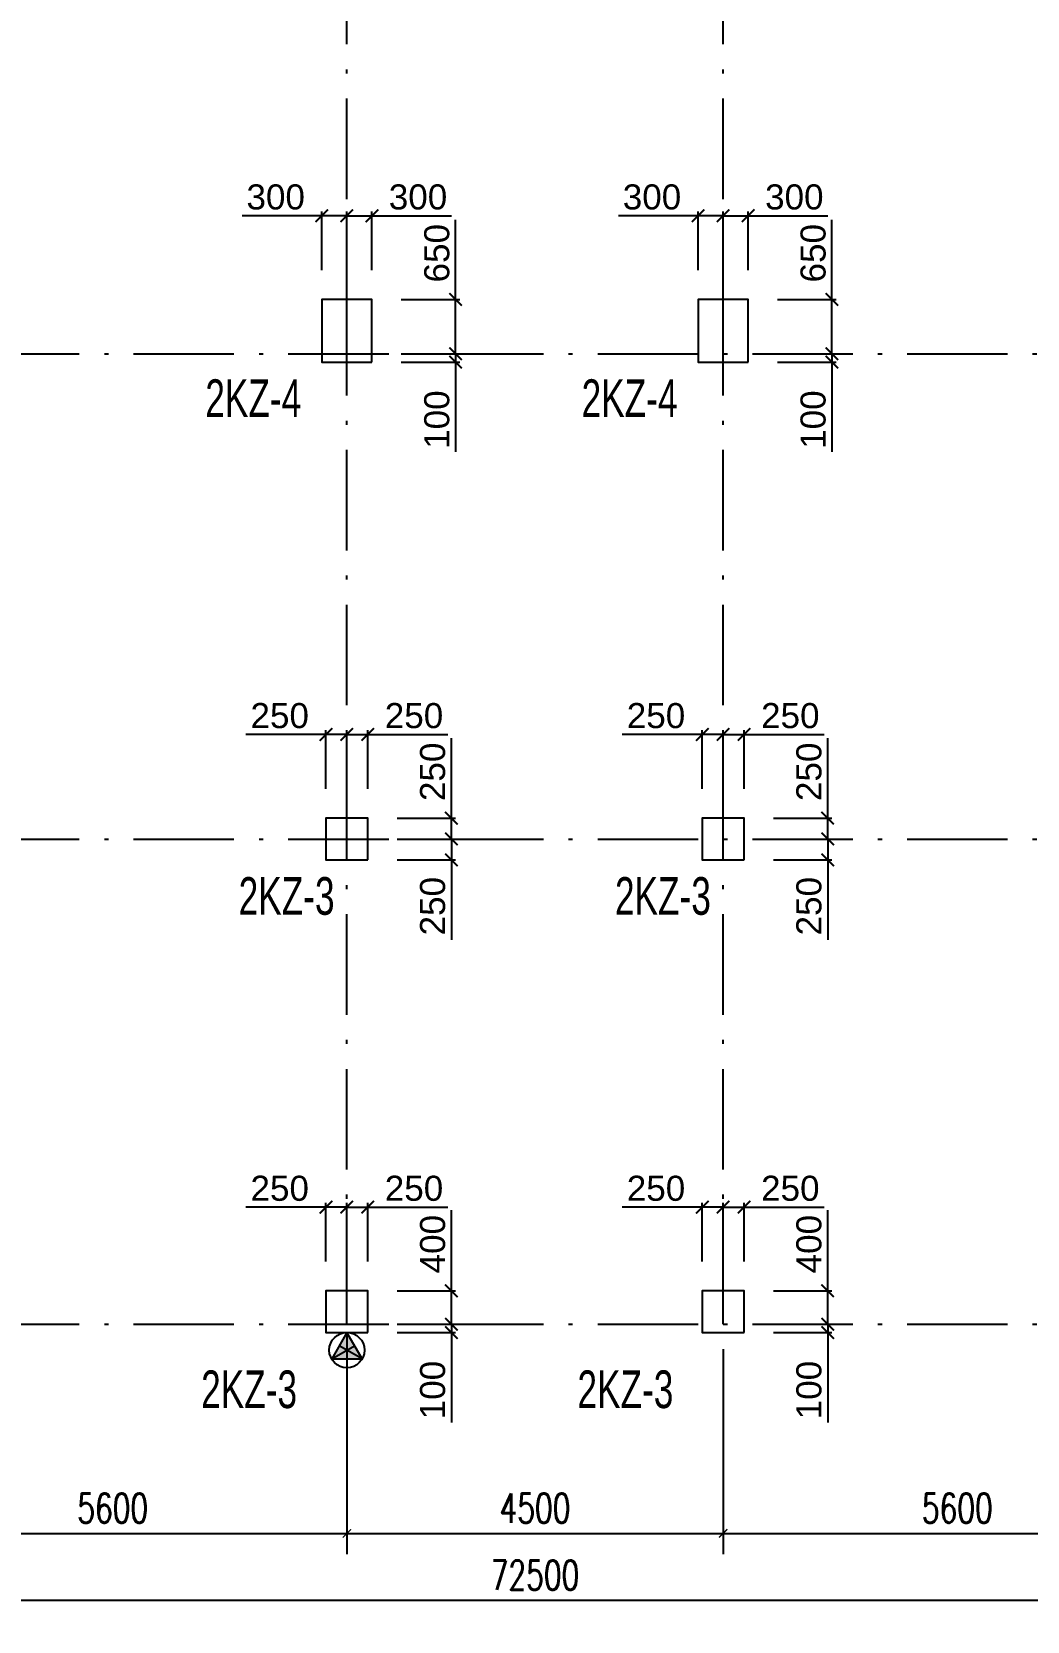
# Model space of a CAD drawing. Header units: millimetres. Extents: x -3831 to 465700, y 39900 to 106100.
# Drawn here: x 30232 to 42136, y 56450 to 75449 of the extents above; entities that cross this region are included whole.
import ezdxf

# ---------------------------------------------------------------- set-up
doc = ezdxf.new("R2010")
doc.units = ezdxf.units.MM
doc.linetypes.add('线型2', pattern=[1850, 1200, -300, 50, -300])
for name, color, linetype in [('AXIS', 3, 'Continuous'), ('column_dim', 90, 'Continuous'), ('DOTE', 10, '线型2'), ('沉降观测点', 1, 'Continuous')]:
    doc.layers.add(name, color=color, linetype=linetype)
doc.layers.add('S_Cl', color=2, linetype='Continuous', lineweight=25)
doc.layers.add('S_ColumFocus', color=2, linetype='Continuous', lineweight=9)
doc.styles.add('_TCH_DIM_T3', font='SIMPLEX', dxfattribs={"width": 0.705882, "bigfont": 'GBCBIG'})
doc.styles.get("Standard").update_dxf_attribs({"font": 'arial.ttf'})
doc.styles.add('xxxx', font='RIF.ttf')
doc.dimstyles.new('_TCH_ARCH&&100', dxfattribs={"dimtxt": 297.5, "dimasz": 100, "dimexe": 250, "dimexo": 300, "dimgap": 126.25, "dimtad": 1, "dimdec": 0, "dimzin": 0, "dimdsep": 46, "dimtxsty": '_TCH_DIM_T3', "dimblk": 'ARCHTICK', "dimcen": 0.09, "dimclrt": 7, "dimazin": 2, "dimtfac": 1, "dimtdec": 0, "dimtix": 1, "dimtmove": 2, "dimatfit": 3, "dimfxl": 100, "dimtolj": 1, "dimtzin": 0, "dimarcsym": 0})
doc.dimstyles.new('ISO-25', dxfattribs={"dimtxt": 2.5, "dimasz": 2.5, "dimexe": 1.25, "dimexo": 0.625, "dimtad": 1, "dimtxsty": 'Standard', "dimcen": 2.5, "dimadec": 0, "dimazin": 0, "dimtfac": 1, "dimtmove": 0, "dimatfit": 3, "dimfxl": 1, "dimarcsym": 0})

# ---------------------------------------------------------------- blocks, each defined once
blk = doc.blocks.new('_ArchTick')
at = {"color": 0, "linetype": 'ByBlock', "const_width": 0.15}
blk.add_lwpolyline([(-0.5, -0.5), (0.5, 0.5)], dxfattribs=at)
blk = doc.blocks.new('*D1478')
at = {"layer": 'column_dim', "color": 0, "lineweight": -2, "transparency": 16777216}
for p, q in [((38500, 72600), (38500, 73300)), ((38500, 73250), (38800, 73250)), ((38800, 72600), (38800, 73300)), ((38800, 73250), (39752, 73250))]:
    blk.add_line(p, q, dxfattribs=at)
at = {"layer": 'Defpoints', "color": 0, "transparency": 16777216}
for p in [(38500, 73250), (38500, 72250), (38800, 72250)]:
    blk.add_point(p, dxfattribs=at)
at = {"layer": 'column_dim', "color": 0, "lineweight": -2, "transparency": 16777216, "xscale": 150, "yscale": 150, "zscale": 150, "rotation": 180}
blk.add_blockref('_ArchTick', (38500, 73250), dxfattribs=at)
at = {"layer": 'column_dim', "color": 0, "lineweight": -2, "transparency": 16777216, "xscale": 150, "yscale": 150, "zscale": 150}
blk.add_blockref('_ArchTick', (38800, 73250), dxfattribs=at)
at = {"layer": 'column_dim', "color": 7, "transparency": 16777216, "insert": (39351, 73473), "char_height": 300, "attachment_point": 5}
blk.add_mtext('300', dxfattribs=at)
blk = doc.blocks.new('*D1479')
at = {"layer": 'column_dim', "color": 0, "lineweight": -2, "transparency": 16777216}
for p, q in [((38200, 73250), (37248, 73250)), ((38200, 72600), (38200, 73300)), ((38500, 73250), (38200, 73250)), ((38500, 72600), (38500, 73300))]:
    blk.add_line(p, q, dxfattribs=at)
at = {"layer": 'Defpoints', "color": 0, "transparency": 16777216}
for p in [(38500, 73250), (38200, 72250), (38500, 72250)]:
    blk.add_point(p, dxfattribs=at)
at = {"layer": 'column_dim', "color": 0, "lineweight": -2, "transparency": 16777216, "xscale": 150, "yscale": 150, "zscale": 150, "rotation": 180}
blk.add_blockref('_ArchTick', (38200, 73250), dxfattribs=at)
at = {"layer": 'column_dim', "color": 0, "lineweight": -2, "transparency": 16777216, "xscale": 150, "yscale": 150, "zscale": 150}
blk.add_blockref('_ArchTick', (38500, 73250), dxfattribs=at)
at = {"layer": 'column_dim', "color": 7, "transparency": 16777216, "insert": (37649, 73473), "char_height": 300, "attachment_point": 5}
blk.add_mtext('300', dxfattribs=at)
blk = doc.blocks.new('*D1480')
at = {"layer": 'column_dim', "color": 0, "lineweight": -2, "transparency": 16777216}
for p, q in [((39800, 71600), (39800, 71750)), ((39150, 71600), (39850, 71600)), ((39150, 71500), (39850, 71500)), ((39800, 71600), (39800, 71500)), ((39800, 71500), (39800, 70426))]:
    blk.add_line(p, q, dxfattribs=at)
at = {"layer": 'Defpoints', "color": 0, "transparency": 16777216}
for p in [(38800, 71600), (38800, 71500), (39800, 71600)]:
    blk.add_point(p, dxfattribs=at)
at = {"layer": 'column_dim', "color": 0, "lineweight": -2, "transparency": 16777216, "xscale": 150, "yscale": 150, "zscale": 150}
for p, rotation in [((39800, 71600), 270), ((39800, 71500), 90)]:
    blk.add_blockref('_ArchTick', p, dxfattribs=dict(at, rotation=rotation))
at = {"layer": 'column_dim', "color": 7, "transparency": 16777216, "insert": (39577, 70813), "char_height": 300, "attachment_point": 5, "rotation": 90}
blk.add_mtext('100', dxfattribs=at)
blk = doc.blocks.new('*D1481')
at = {"layer": 'column_dim', "color": 0, "lineweight": -2, "transparency": 16777216}
for p, q in [((39800, 72250), (39800, 73203)), ((39150, 72250), (39850, 72250)), ((39800, 71600), (39800, 72250)), ((39150, 71600), (39850, 71600))]:
    blk.add_line(p, q, dxfattribs=at)
at = {"layer": 'Defpoints', "color": 0, "transparency": 16777216}
for p in [(38800, 72250), (38800, 71600), (39800, 71600)]:
    blk.add_point(p, dxfattribs=at)
at = {"layer": 'column_dim', "color": 0, "lineweight": -2, "transparency": 16777216, "xscale": 150, "yscale": 150, "zscale": 150}
for p, rotation in [((39800, 72250), 90), ((39800, 71600), 270)]:
    blk.add_blockref('_ArchTick', p, dxfattribs=dict(at, rotation=rotation))
at = {"layer": 'column_dim', "color": 7, "transparency": 16777216, "insert": (39577, 72802), "char_height": 300, "attachment_point": 5, "rotation": 90}
blk.add_mtext('650', dxfattribs=at)
blk = doc.blocks.new('*D1484')
at = {"layer": 'column_dim', "color": 0, "lineweight": -2, "transparency": 16777216}
for p, q in [((39100, 65800), (39800, 65800)), ((39750, 65800), (39750, 65550)), ((39100, 65550), (39800, 65550)), ((39750, 65550), (39750, 64593))]:
    blk.add_line(p, q, dxfattribs=at)
at = {"layer": 'Defpoints', "color": 0, "transparency": 16777216}
for p in [(38750, 65800), (39750, 65800), (38750, 65550)]:
    blk.add_point(p, dxfattribs=at)
at = {"layer": 'column_dim', "color": 0, "lineweight": -2, "transparency": 16777216, "xscale": 150, "yscale": 150, "zscale": 150}
for p, rotation in [((39750, 65800), 90), ((39750, 65550), 270)]:
    blk.add_blockref('_ArchTick', p, dxfattribs=dict(at, rotation=rotation))
at = {"layer": 'column_dim', "color": 7, "transparency": 16777216, "insert": (39527, 64997), "char_height": 300, "attachment_point": 5, "rotation": 90}
blk.add_mtext('250', dxfattribs=at)
blk = doc.blocks.new('*D1485')
at = {"layer": 'column_dim', "color": 0, "lineweight": -2, "transparency": 16777216}
for p, q in [((39750, 66050), (39750, 67007)), ((39100, 66050), (39800, 66050)), ((39750, 65800), (39750, 66050)), ((39100, 65800), (39800, 65800))]:
    blk.add_line(p, q, dxfattribs=at)
at = {"layer": 'Defpoints', "color": 0, "transparency": 16777216}
for p in [(38750, 66050), (38750, 65800), (39750, 65800)]:
    blk.add_point(p, dxfattribs=at)
at = {"layer": 'column_dim', "color": 0, "lineweight": -2, "transparency": 16777216, "xscale": 150, "yscale": 150, "zscale": 150}
for p, rotation in [((39750, 66050), 90), ((39750, 65800), 270)]:
    blk.add_blockref('_ArchTick', p, dxfattribs=dict(at, rotation=rotation))
at = {"layer": 'column_dim', "color": 7, "transparency": 16777216, "insert": (39527, 66603), "char_height": 300, "attachment_point": 5, "rotation": 90}
blk.add_mtext('250', dxfattribs=at)
blk = doc.blocks.new('*D1486')
at = {"layer": 'column_dim', "color": 0, "lineweight": -2, "transparency": 16777216}
for p, q in [((38500, 66400), (38500, 67100)), ((38750, 66400), (38750, 67100)), ((38500, 67050), (38750, 67050)), ((38750, 67050), (39707, 67050))]:
    blk.add_line(p, q, dxfattribs=at)
at = {"layer": 'Defpoints', "color": 0, "transparency": 16777216}
for p in [(38500, 67050), (38500, 66050), (38750, 66050)]:
    blk.add_point(p, dxfattribs=at)
at = {"layer": 'column_dim', "color": 0, "lineweight": -2, "transparency": 16777216, "xscale": 150, "yscale": 150, "zscale": 150, "rotation": 180}
blk.add_blockref('_ArchTick', (38500, 67050), dxfattribs=at)
at = {"layer": 'column_dim', "color": 0, "lineweight": -2, "transparency": 16777216, "xscale": 150, "yscale": 150, "zscale": 150}
blk.add_blockref('_ArchTick', (38750, 67050), dxfattribs=at)
at = {"layer": 'column_dim', "color": 7, "transparency": 16777216, "insert": (39303, 67273), "char_height": 300, "attachment_point": 5}
blk.add_mtext('250', dxfattribs=at)
blk = doc.blocks.new('*D1487')
at = {"layer": 'column_dim', "color": 0, "lineweight": -2, "transparency": 16777216}
for p, q in [((38250, 66400), (38250, 67100)), ((38500, 66400), (38500, 67100)), ((38250, 67050), (37293, 67050)), ((38500, 67050), (38250, 67050))]:
    blk.add_line(p, q, dxfattribs=at)
at = {"layer": 'Defpoints', "color": 0, "transparency": 16777216}
for p in [(38500, 67050), (38250, 66050), (38500, 66050)]:
    blk.add_point(p, dxfattribs=at)
at = {"layer": 'column_dim', "color": 0, "lineweight": -2, "transparency": 16777216, "xscale": 150, "yscale": 150, "zscale": 150, "rotation": 180}
blk.add_blockref('_ArchTick', (38250, 67050), dxfattribs=at)
at = {"layer": 'column_dim', "color": 0, "lineweight": -2, "transparency": 16777216, "xscale": 150, "yscale": 150, "zscale": 150}
blk.add_blockref('_ArchTick', (38500, 67050), dxfattribs=at)
at = {"layer": 'column_dim', "color": 7, "transparency": 16777216, "insert": (37697, 67273), "char_height": 300, "attachment_point": 5}
blk.add_mtext('250', dxfattribs=at)
blk = doc.blocks.new('*D1488')
at = {"layer": 'column_dim', "color": 0, "lineweight": -2, "transparency": 16777216}
for p, q in [((39750, 60000), (39750, 60150)), ((39100, 60000), (39800, 60000)), ((39100, 59900), (39800, 59900)), ((39750, 60000), (39750, 59900)), ((39750, 59900), (39750, 58826))]:
    blk.add_line(p, q, dxfattribs=at)
at = {"layer": 'Defpoints', "color": 0, "transparency": 16777216}
for p in [(38750, 60000), (38750, 59900), (39750, 60000)]:
    blk.add_point(p, dxfattribs=at)
at = {"layer": 'column_dim', "color": 0, "lineweight": -2, "transparency": 16777216, "xscale": 150, "yscale": 150, "zscale": 150}
for p, rotation in [((39750, 60000), 270), ((39750, 59900), 90)]:
    blk.add_blockref('_ArchTick', p, dxfattribs=dict(at, rotation=rotation))
at = {"layer": 'column_dim', "color": 7, "transparency": 16777216, "insert": (39527, 59213), "char_height": 300, "attachment_point": 5, "rotation": 90}
blk.add_mtext('100', dxfattribs=at)
blk = doc.blocks.new('*D1489')
at = {"layer": 'column_dim', "color": 0, "lineweight": -2, "transparency": 16777216}
for p, q in [((39750, 60400), (39750, 61364)), ((39100, 60400), (39800, 60400)), ((39750, 60000), (39750, 60400)), ((39100, 60000), (39800, 60000))]:
    blk.add_line(p, q, dxfattribs=at)
at = {"layer": 'Defpoints', "color": 0, "transparency": 16777216}
for p in [(38750, 60400), (38750, 60000), (39750, 60000)]:
    blk.add_point(p, dxfattribs=at)
at = {"layer": 'column_dim', "color": 0, "lineweight": -2, "transparency": 16777216, "xscale": 150, "yscale": 150, "zscale": 150}
for p, rotation in [((39750, 60400), 90), ((39750, 60000), 270)]:
    blk.add_blockref('_ArchTick', p, dxfattribs=dict(at, rotation=rotation))
at = {"layer": 'column_dim', "color": 7, "transparency": 16777216, "insert": (39527, 60957), "char_height": 300, "attachment_point": 5, "rotation": 90}
blk.add_mtext('400', dxfattribs=at)
blk = doc.blocks.new('*D1490')
at = {"layer": 'column_dim', "color": 0, "lineweight": -2, "transparency": 16777216}
for p, q in [((38500, 60750), (38500, 61450)), ((38500, 61400), (38750, 61400)), ((38750, 60750), (38750, 61450)), ((38750, 61400), (39707, 61400))]:
    blk.add_line(p, q, dxfattribs=at)
at = {"layer": 'Defpoints', "color": 0, "transparency": 16777216}
for p in [(38500, 61400), (38500, 60400), (38750, 60400)]:
    blk.add_point(p, dxfattribs=at)
at = {"layer": 'column_dim', "color": 0, "lineweight": -2, "transparency": 16777216, "xscale": 150, "yscale": 150, "zscale": 150, "rotation": 180}
blk.add_blockref('_ArchTick', (38500, 61400), dxfattribs=at)
at = {"layer": 'column_dim', "color": 0, "lineweight": -2, "transparency": 16777216, "xscale": 150, "yscale": 150, "zscale": 150}
blk.add_blockref('_ArchTick', (38750, 61400), dxfattribs=at)
at = {"layer": 'column_dim', "color": 7, "transparency": 16777216, "insert": (39303, 61623), "char_height": 300, "attachment_point": 5}
blk.add_mtext('250', dxfattribs=at)
blk = doc.blocks.new('*D1491')
at = {"layer": 'column_dim', "color": 0, "lineweight": -2, "transparency": 16777216}
for p, q in [((38250, 61400), (37293, 61400)), ((38250, 60750), (38250, 61450)), ((38500, 61400), (38250, 61400)), ((38500, 60750), (38500, 61450))]:
    blk.add_line(p, q, dxfattribs=at)
at = {"layer": 'Defpoints', "color": 0, "transparency": 16777216}
for p in [(38500, 61400), (38250, 60400), (38500, 60400)]:
    blk.add_point(p, dxfattribs=at)
at = {"layer": 'column_dim', "color": 0, "lineweight": -2, "transparency": 16777216, "xscale": 150, "yscale": 150, "zscale": 150, "rotation": 180}
blk.add_blockref('_ArchTick', (38250, 61400), dxfattribs=at)
at = {"layer": 'column_dim', "color": 0, "lineweight": -2, "transparency": 16777216, "xscale": 150, "yscale": 150, "zscale": 150}
blk.add_blockref('_ArchTick', (38500, 61400), dxfattribs=at)
at = {"layer": 'column_dim', "color": 7, "transparency": 16777216, "insert": (37697, 61623), "char_height": 300, "attachment_point": 5}
blk.add_mtext('250', dxfattribs=at)
blk = doc.blocks.new('*D1504')
at = {"layer": 'column_dim', "color": 0, "lineweight": -2, "transparency": 16777216}
for p, q in [((34000, 72600), (34000, 73300)), ((34000, 73250), (34300, 73250)), ((34300, 72600), (34300, 73300)), ((34300, 73250), (35252, 73250))]:
    blk.add_line(p, q, dxfattribs=at)
at = {"layer": 'Defpoints', "color": 0, "transparency": 16777216}
for p in [(34000, 73250), (34000, 72250), (34300, 72250)]:
    blk.add_point(p, dxfattribs=at)
at = {"layer": 'column_dim', "color": 0, "lineweight": -2, "transparency": 16777216, "xscale": 150, "yscale": 150, "zscale": 150, "rotation": 180}
blk.add_blockref('_ArchTick', (34000, 73250), dxfattribs=at)
at = {"layer": 'column_dim', "color": 0, "lineweight": -2, "transparency": 16777216, "xscale": 150, "yscale": 150, "zscale": 150}
blk.add_blockref('_ArchTick', (34300, 73250), dxfattribs=at)
at = {"layer": 'column_dim', "color": 7, "transparency": 16777216, "insert": (34851, 73473), "char_height": 300, "attachment_point": 5}
blk.add_mtext('300', dxfattribs=at)
blk = doc.blocks.new('*D1505')
at = {"layer": 'column_dim', "color": 0, "lineweight": -2, "transparency": 16777216}
for p, q in [((33700, 73250), (32748, 73250)), ((33700, 72600), (33700, 73300)), ((34000, 73250), (33700, 73250)), ((34000, 72600), (34000, 73300))]:
    blk.add_line(p, q, dxfattribs=at)
at = {"layer": 'Defpoints', "color": 0, "transparency": 16777216}
for p in [(34000, 73250), (33700, 72250), (34000, 72250)]:
    blk.add_point(p, dxfattribs=at)
at = {"layer": 'column_dim', "color": 0, "lineweight": -2, "transparency": 16777216, "xscale": 150, "yscale": 150, "zscale": 150, "rotation": 180}
blk.add_blockref('_ArchTick', (33700, 73250), dxfattribs=at)
at = {"layer": 'column_dim', "color": 0, "lineweight": -2, "transparency": 16777216, "xscale": 150, "yscale": 150, "zscale": 150}
blk.add_blockref('_ArchTick', (34000, 73250), dxfattribs=at)
at = {"layer": 'column_dim', "color": 7, "transparency": 16777216, "insert": (33149, 73473), "char_height": 300, "attachment_point": 5}
blk.add_mtext('300', dxfattribs=at)
blk = doc.blocks.new('*D1506')
at = {"layer": 'column_dim', "color": 0, "lineweight": -2, "transparency": 16777216}
for p, q in [((35300, 71600), (35300, 71750)), ((34650, 71600), (35350, 71600)), ((34650, 71500), (35350, 71500)), ((35300, 71600), (35300, 71500)), ((35300, 71500), (35300, 70426))]:
    blk.add_line(p, q, dxfattribs=at)
at = {"layer": 'Defpoints', "color": 0, "transparency": 16777216}
for p in [(34300, 71600), (34300, 71500), (35300, 71600)]:
    blk.add_point(p, dxfattribs=at)
at = {"layer": 'column_dim', "color": 0, "lineweight": -2, "transparency": 16777216, "xscale": 150, "yscale": 150, "zscale": 150}
for p, rotation in [((35300, 71600), 270), ((35300, 71500), 90)]:
    blk.add_blockref('_ArchTick', p, dxfattribs=dict(at, rotation=rotation))
at = {"layer": 'column_dim', "color": 7, "transparency": 16777216, "insert": (35077, 70813), "char_height": 300, "attachment_point": 5, "rotation": 90}
blk.add_mtext('100', dxfattribs=at)
blk = doc.blocks.new('*D1507')
at = {"layer": 'column_dim', "color": 0, "lineweight": -2, "transparency": 16777216}
for p, q in [((35300, 72250), (35300, 73203)), ((34650, 72250), (35350, 72250)), ((35300, 71600), (35300, 72250)), ((34650, 71600), (35350, 71600))]:
    blk.add_line(p, q, dxfattribs=at)
at = {"layer": 'Defpoints', "color": 0, "transparency": 16777216}
for p in [(34300, 72250), (34300, 71600), (35300, 71600)]:
    blk.add_point(p, dxfattribs=at)
at = {"layer": 'column_dim', "color": 0, "lineweight": -2, "transparency": 16777216, "xscale": 150, "yscale": 150, "zscale": 150}
for p, rotation in [((35300, 72250), 90), ((35300, 71600), 270)]:
    blk.add_blockref('_ArchTick', p, dxfattribs=dict(at, rotation=rotation))
at = {"layer": 'column_dim', "color": 7, "transparency": 16777216, "insert": (35077, 72802), "char_height": 300, "attachment_point": 5, "rotation": 90}
blk.add_mtext('650', dxfattribs=at)
blk = doc.blocks.new('*D1510')
at = {"layer": 'column_dim', "color": 0, "lineweight": -2, "transparency": 16777216}
for p, q in [((34600, 65800), (35300, 65800)), ((35250, 65800), (35250, 65550)), ((34600, 65550), (35300, 65550)), ((35250, 65550), (35250, 64593))]:
    blk.add_line(p, q, dxfattribs=at)
at = {"layer": 'Defpoints', "color": 0, "transparency": 16777216}
for p in [(34250, 65800), (35250, 65800), (34250, 65550)]:
    blk.add_point(p, dxfattribs=at)
at = {"layer": 'column_dim', "color": 0, "lineweight": -2, "transparency": 16777216, "xscale": 150, "yscale": 150, "zscale": 150}
for p, rotation in [((35250, 65800), 90), ((35250, 65550), 270)]:
    blk.add_blockref('_ArchTick', p, dxfattribs=dict(at, rotation=rotation))
at = {"layer": 'column_dim', "color": 7, "transparency": 16777216, "insert": (35027, 64997), "char_height": 300, "attachment_point": 5, "rotation": 90}
blk.add_mtext('250', dxfattribs=at)
blk = doc.blocks.new('*D1511')
at = {"layer": 'column_dim', "color": 0, "lineweight": -2, "transparency": 16777216}
for p, q in [((35250, 66050), (35250, 67007)), ((34600, 66050), (35300, 66050)), ((35250, 65800), (35250, 66050)), ((34600, 65800), (35300, 65800))]:
    blk.add_line(p, q, dxfattribs=at)
at = {"layer": 'Defpoints', "color": 0, "transparency": 16777216}
for p in [(34250, 66050), (34250, 65800), (35250, 65800)]:
    blk.add_point(p, dxfattribs=at)
at = {"layer": 'column_dim', "color": 0, "lineweight": -2, "transparency": 16777216, "xscale": 150, "yscale": 150, "zscale": 150}
for p, rotation in [((35250, 66050), 90), ((35250, 65800), 270)]:
    blk.add_blockref('_ArchTick', p, dxfattribs=dict(at, rotation=rotation))
at = {"layer": 'column_dim', "color": 7, "transparency": 16777216, "insert": (35027, 66603), "char_height": 300, "attachment_point": 5, "rotation": 90}
blk.add_mtext('250', dxfattribs=at)
blk = doc.blocks.new('*D1512')
at = {"layer": 'column_dim', "color": 0, "lineweight": -2, "transparency": 16777216}
for p, q in [((34000, 66400), (34000, 67100)), ((34250, 66400), (34250, 67100)), ((34000, 67050), (34250, 67050)), ((34250, 67050), (35207, 67050))]:
    blk.add_line(p, q, dxfattribs=at)
at = {"layer": 'Defpoints', "color": 0, "transparency": 16777216}
for p in [(34000, 67050), (34000, 66050), (34250, 66050)]:
    blk.add_point(p, dxfattribs=at)
at = {"layer": 'column_dim', "color": 0, "lineweight": -2, "transparency": 16777216, "xscale": 150, "yscale": 150, "zscale": 150, "rotation": 180}
blk.add_blockref('_ArchTick', (34000, 67050), dxfattribs=at)
at = {"layer": 'column_dim', "color": 0, "lineweight": -2, "transparency": 16777216, "xscale": 150, "yscale": 150, "zscale": 150}
blk.add_blockref('_ArchTick', (34250, 67050), dxfattribs=at)
at = {"layer": 'column_dim', "color": 7, "transparency": 16777216, "insert": (34803, 67273), "char_height": 300, "attachment_point": 5}
blk.add_mtext('250', dxfattribs=at)
blk = doc.blocks.new('*D1513')
at = {"layer": 'column_dim', "color": 0, "lineweight": -2, "transparency": 16777216}
for p, q in [((33750, 66400), (33750, 67100)), ((34000, 66400), (34000, 67100)), ((33750, 67050), (32793, 67050)), ((34000, 67050), (33750, 67050))]:
    blk.add_line(p, q, dxfattribs=at)
at = {"layer": 'Defpoints', "color": 0, "transparency": 16777216}
for p in [(34000, 67050), (33750, 66050), (34000, 66050)]:
    blk.add_point(p, dxfattribs=at)
at = {"layer": 'column_dim', "color": 0, "lineweight": -2, "transparency": 16777216, "xscale": 150, "yscale": 150, "zscale": 150, "rotation": 180}
blk.add_blockref('_ArchTick', (33750, 67050), dxfattribs=at)
at = {"layer": 'column_dim', "color": 0, "lineweight": -2, "transparency": 16777216, "xscale": 150, "yscale": 150, "zscale": 150}
blk.add_blockref('_ArchTick', (34000, 67050), dxfattribs=at)
at = {"layer": 'column_dim', "color": 7, "transparency": 16777216, "insert": (33197, 67273), "char_height": 300, "attachment_point": 5}
blk.add_mtext('250', dxfattribs=at)
blk = doc.blocks.new('*D1514')
at = {"layer": 'column_dim', "color": 0, "lineweight": -2, "transparency": 16777216}
for p, q in [((35250, 60000), (35250, 60150)), ((34600, 60000), (35300, 60000)), ((34600, 59900), (35300, 59900)), ((35250, 60000), (35250, 59900)), ((35250, 59900), (35250, 58826))]:
    blk.add_line(p, q, dxfattribs=at)
at = {"layer": 'Defpoints', "color": 0, "transparency": 16777216}
for p in [(34250, 60000), (34250, 59900), (35250, 60000)]:
    blk.add_point(p, dxfattribs=at)
at = {"layer": 'column_dim', "color": 0, "lineweight": -2, "transparency": 16777216, "xscale": 150, "yscale": 150, "zscale": 150}
for p, rotation in [((35250, 60000), 270), ((35250, 59900), 90)]:
    blk.add_blockref('_ArchTick', p, dxfattribs=dict(at, rotation=rotation))
at = {"layer": 'column_dim', "color": 7, "transparency": 16777216, "insert": (35027, 59213), "char_height": 300, "attachment_point": 5, "rotation": 90}
blk.add_mtext('100', dxfattribs=at)
blk = doc.blocks.new('*D1515')
at = {"layer": 'column_dim', "color": 0, "lineweight": -2, "transparency": 16777216}
for p, q in [((35250, 60400), (35250, 61364)), ((34600, 60400), (35300, 60400)), ((35250, 60000), (35250, 60400)), ((34600, 60000), (35300, 60000))]:
    blk.add_line(p, q, dxfattribs=at)
at = {"layer": 'Defpoints', "color": 0, "transparency": 16777216}
for p in [(34250, 60400), (34250, 60000), (35250, 60000)]:
    blk.add_point(p, dxfattribs=at)
at = {"layer": 'column_dim', "color": 0, "lineweight": -2, "transparency": 16777216, "xscale": 150, "yscale": 150, "zscale": 150}
for p, rotation in [((35250, 60400), 90), ((35250, 60000), 270)]:
    blk.add_blockref('_ArchTick', p, dxfattribs=dict(at, rotation=rotation))
at = {"layer": 'column_dim', "color": 7, "transparency": 16777216, "insert": (35027, 60957), "char_height": 300, "attachment_point": 5, "rotation": 90}
blk.add_mtext('400', dxfattribs=at)
blk = doc.blocks.new('*D1516')
at = {"layer": 'column_dim', "color": 0, "lineweight": -2, "transparency": 16777216}
for p, q in [((34000, 60750), (34000, 61450)), ((34000, 61400), (34250, 61400)), ((34250, 60750), (34250, 61450)), ((34250, 61400), (35207, 61400))]:
    blk.add_line(p, q, dxfattribs=at)
at = {"layer": 'Defpoints', "color": 0, "transparency": 16777216}
for p in [(34000, 61400), (34000, 60400), (34250, 60400)]:
    blk.add_point(p, dxfattribs=at)
at = {"layer": 'column_dim', "color": 0, "lineweight": -2, "transparency": 16777216, "xscale": 150, "yscale": 150, "zscale": 150, "rotation": 180}
blk.add_blockref('_ArchTick', (34000, 61400), dxfattribs=at)
at = {"layer": 'column_dim', "color": 0, "lineweight": -2, "transparency": 16777216, "xscale": 150, "yscale": 150, "zscale": 150}
blk.add_blockref('_ArchTick', (34250, 61400), dxfattribs=at)
at = {"layer": 'column_dim', "color": 7, "transparency": 16777216, "insert": (34803, 61623), "char_height": 300, "attachment_point": 5}
blk.add_mtext('250', dxfattribs=at)
blk = doc.blocks.new('*D1517')
at = {"layer": 'column_dim', "color": 0, "lineweight": -2, "transparency": 16777216}
for p, q in [((33750, 61400), (32793, 61400)), ((33750, 60750), (33750, 61450)), ((34000, 61400), (33750, 61400)), ((34000, 60750), (34000, 61450))]:
    blk.add_line(p, q, dxfattribs=at)
at = {"layer": 'Defpoints', "color": 0, "transparency": 16777216}
for p in [(34000, 61400), (33750, 60400), (34000, 60400)]:
    blk.add_point(p, dxfattribs=at)
at = {"layer": 'column_dim', "color": 0, "lineweight": -2, "transparency": 16777216, "xscale": 150, "yscale": 150, "zscale": 150, "rotation": 180}
blk.add_blockref('_ArchTick', (33750, 61400), dxfattribs=at)
at = {"layer": 'column_dim', "color": 0, "lineweight": -2, "transparency": 16777216, "xscale": 150, "yscale": 150, "zscale": 150}
blk.add_blockref('_ArchTick', (34000, 61400), dxfattribs=at)
at = {"layer": 'column_dim', "color": 7, "transparency": 16777216, "insert": (33197, 61623), "char_height": 300, "attachment_point": 5}
blk.add_mtext('250', dxfattribs=at)
blk = doc.blocks.new('A$C4E0C7033')
at = {"layer": '沉降观测点'}
blk.add_hatch(color=256, dxfattribs=at).paths.add_polyline_path([(184, 368), (25, 92), (343, 92)])
for p, q in [((184, 368), (184, 92)), ((25, 92), (263, 230)), ((343, 92), (104, 230))]:
    blk.add_line(p, q, dxfattribs=at)
blk.add_lwpolyline([(25, 92), (343, 92), (184, 368)], close=True, dxfattribs=at)
blk.add_circle((184, 184), 184, dxfattribs=at)
blk = doc.blocks.new('*D2314')
at = {"layer": 'AXIS', "color": 0, "lineweight": -2, "transparency": 16777216}
for p, q in [((0, 59700), (0, 56450)), ((72500, 59700), (72500, 56450)), ((0, 56700), (72500, 56700))]:
    blk.add_line(p, q, dxfattribs=at)
at = {"layer": 'Defpoints', "color": 0, "transparency": 16777216}
for p in [(0, 60000), (72500, 60000), (72500, 56700)]:
    blk.add_point(p, dxfattribs=at)
at = {"layer": 'AXIS', "color": 0, "lineweight": -2, "transparency": 16777216, "xscale": 100, "yscale": 100, "zscale": 100, "rotation": 180}
blk.add_blockref('_ArchTick', (0, 56700), dxfattribs=at)
at = {"layer": 'AXIS', "color": 0, "lineweight": -2, "transparency": 16777216, "xscale": 100, "yscale": 100, "zscale": 100}
blk.add_blockref('_ArchTick', (72500, 56700), dxfattribs=at)
at = {"layer": 'AXIS', "color": 7, "transparency": 16777216, "insert": (36250, 57001.25), "char_height": 350, "attachment_point": 5, "style": '_TCH_DIM_T3'}
blk.add_mtext('\\A1;72500', dxfattribs=at)
blk = doc.blocks.new('*D2319')
at = {"layer": 'AXIS', "color": 0, "lineweight": -2, "transparency": 16777216}
for p, q in [((28400, 59700), (28400, 57250)), ((34000, 59700), (34000, 57250)), ((28400, 57500), (34000, 57500))]:
    blk.add_line(p, q, dxfattribs=at)
at = {"layer": 'Defpoints', "color": 0, "transparency": 16777216}
for p in [(28400, 60000), (34000, 60000), (34000, 57500)]:
    blk.add_point(p, dxfattribs=at)
at = {"layer": 'AXIS', "color": 0, "lineweight": -2, "transparency": 16777216, "xscale": 100, "yscale": 100, "zscale": 100, "rotation": 180}
blk.add_blockref('_ArchTick', (28400, 57500), dxfattribs=at)
at = {"layer": 'AXIS', "color": 0, "lineweight": -2, "transparency": 16777216, "xscale": 100, "yscale": 100, "zscale": 100}
blk.add_blockref('_ArchTick', (34000, 57500), dxfattribs=at)
at = {"layer": 'AXIS', "color": 7, "transparency": 16777216, "insert": (31200, 57801.25), "char_height": 350, "attachment_point": 5, "style": '_TCH_DIM_T3'}
blk.add_mtext('\\A1;5600', dxfattribs=at)
blk = doc.blocks.new('*D2320')
at = {"layer": 'AXIS', "color": 0, "lineweight": -2, "transparency": 16777216}
for p, q in [((34000, 59700), (34000, 57250)), ((38500, 59700), (38500, 57250)), ((34000, 57500), (38500, 57500))]:
    blk.add_line(p, q, dxfattribs=at)
at = {"layer": 'Defpoints', "color": 0, "transparency": 16777216}
for p in [(34000, 60000), (38500, 60000), (38500, 57500)]:
    blk.add_point(p, dxfattribs=at)
at = {"layer": 'AXIS', "color": 0, "lineweight": -2, "transparency": 16777216, "xscale": 100, "yscale": 100, "zscale": 100, "rotation": 180}
blk.add_blockref('_ArchTick', (34000, 57500), dxfattribs=at)
at = {"layer": 'AXIS', "color": 0, "lineweight": -2, "transparency": 16777216, "xscale": 100, "yscale": 100, "zscale": 100}
blk.add_blockref('_ArchTick', (38500, 57500), dxfattribs=at)
at = {"layer": 'AXIS', "color": 7, "transparency": 16777216, "insert": (36250, 57801.25), "char_height": 350, "attachment_point": 5, "style": '_TCH_DIM_T3'}
blk.add_mtext('\\A1;4500', dxfattribs=at)
blk = doc.blocks.new('*D2321')
at = {"layer": 'AXIS', "color": 0, "lineweight": -2, "transparency": 16777216}
for p, q in [((38500, 59700), (38500, 57250)), ((44100, 59700), (44100, 57250)), ((38500, 57500), (44100, 57500))]:
    blk.add_line(p, q, dxfattribs=at)
at = {"layer": 'Defpoints', "color": 0, "transparency": 16777216}
for p in [(38500, 60000), (44100, 60000), (44100, 57500)]:
    blk.add_point(p, dxfattribs=at)
at = {"layer": 'AXIS', "color": 0, "lineweight": -2, "transparency": 16777216, "xscale": 100, "yscale": 100, "zscale": 100, "rotation": 180}
blk.add_blockref('_ArchTick', (38500, 57500), dxfattribs=at)
at = {"layer": 'AXIS', "color": 0, "lineweight": -2, "transparency": 16777216, "xscale": 100, "yscale": 100, "zscale": 100}
blk.add_blockref('_ArchTick', (44100, 57500), dxfattribs=at)
at = {"layer": 'AXIS', "color": 7, "transparency": 16777216, "insert": (41300, 57801.25), "char_height": 350, "attachment_point": 5, "style": '_TCH_DIM_T3'}
blk.add_mtext('\\A1;5600', dxfattribs=at)

msp = doc.modelspace()

# ---------------------------------------------------------------- linework, layer by layer
at = {"layer": 'DOTE'}
for p, q in [((34000, 71600), (34000, 101300)), ((38500, 71600), (38500, 101300)), ((0, 71600), (72500, 71600)), ((34000, 60000), (34000, 71600)), ((38500, 60000), (38500, 71600)), ((0, 65800), (72500, 65800)), ((0, 60000), (72500, 60000))]:
    msp.add_line(p, q, dxfattribs=at)
at = {"layer": 'S_Cl'}
for points in [[(34300, 71500), (34300, 72250), (33700, 72250), (33700, 71500)], [(38800, 71500), (38800, 72250), (38200, 72250), (38200, 71500)], [(34250, 65550), (34250, 66050), (33750, 66050), (33750, 65550)], [(38750, 65550), (38750, 66050), (38250, 66050), (38250, 65550)], [(34250, 59900), (34250, 60400), (33750, 60400), (33750, 59900)], [(38750, 59900), (38750, 60400), (38250, 60400), (38250, 59900)]]:
    msp.add_lwpolyline(points, close=True, dxfattribs=at)

# ---------------------------------------------------------------- block references
at = {"xscale": 1.142492795106955, "yscale": 1.142492795106955, "zscale": 1.142492795106955, "rotation": 359.9999999998916}
msp.add_blockref('A$C4E0C7033', (33790.00247, 59480.00067), dxfattribs=at)

# ---------------------------------------------------------------- texts
at = {"layer": 'S_ColumFocus', "char_height": 450, "attachment_point": 5, "style": 'xxxx'}
for s, insert, width in [('{\\W0.7;2KZ-4}', (32880.92096, 71069.37245), 979.875), ('{\\W0.7;2KZ-4}', (37380.92096, 71069.37245), 979.875), ('{\\W0.7;2KZ-3}', (33279.52875, 65116.04223), 904.5), ('{\\W0.7;2KZ-3}', (37779.52875, 65116.04223), 904.5), ('{\\W0.7;2KZ-3}', (32830.92096, 59219.37248), 979.875), ('{\\W0.7;2KZ-3}', (37330.92096, 59219.37248), 979.875)]:
    msp.add_mtext(s, dxfattribs=dict(at, insert=insert, width=width))

# ---------------------------------------------------------------- dimensions: what is measured, and where the dimension line sits
at = {"layer": 'AXIS'}
for p1, p2, distance, picture, middle in [((0, 60000), (72500, 60000), -3300, '*D2314', (36250, 57001.25)), ((28400, 60000), (34000, 60000), -2500, '*D2319', (31200, 57801.25)), ((34000, 60000), (38500, 60000), -2500, '*D2320', (36250, 57801.25)), ((38500, 60000), (44100, 60000), -2500, '*D2321', (41300, 57801.25))]:
    dim = msp.add_aligned_dim(p1=p1, p2=p2, distance=distance, dimstyle='_TCH_ARCH&&100', override={"dimtxt": 350}, dxfattribs=at)
    dim.commit()
    dim.dimension.update_dxf_attribs({"geometry": picture, "text_midpoint": middle})
at = {"layer": 'column_dim'}
for p1, p2, distance, picture, middle in [((33700, 72250), (34000, 72250), 1000, '*D1505', (33149.20191, 73473.27422)), ((34300, 72250), (34000, 72250), -1000, '*D1504', (34850.79809, 73473.27422)), ((38200, 72250), (38500, 72250), 1000, '*D1479', (37649.20191, 73473.27422)), ((38800, 72250), (38500, 72250), -1000, '*D1478', (39350.79809, 73473.27422)), ((34300, 72250), (34300, 71600), 1000, '*D1507', (35076.8281, 72801.71896)), ((38800, 72250), (38800, 71600), 1000, '*D1481', (39576.8281, 72801.71896)), ((34300, 71500), (34300, 71600), -1000, '*D1506', (35076.8281, 70813.21965)), ((38800, 71500), (38800, 71600), -1000, '*D1480', (39576.8281, 70813.21965)), ((33750, 66050), (34000, 66050), 1000, '*D1513', (33196.54161, 67273.1719)), ((34250, 66050), (34000, 66050), -1000, '*D1512', (34803.45839, 67273.1719)), ((38250, 66050), (38500, 66050), 1000, '*D1487', (37696.54161, 67273.1719)), ((38750, 66050), (38500, 66050), -1000, '*D1486', (39303.45839, 67273.1719)), ((34250, 66050), (34250, 65800), 1000, '*D1511', (35026.8281, 66603.45839)), ((38750, 66050), (38750, 65800), 1000, '*D1485', (39526.8281, 66603.45839)), ((34250, 65550), (34250, 65800), -1000, '*D1510', (35026.8281, 64996.54161)), ((38750, 65550), (38750, 65800), -1000, '*D1484', (39526.8281, 64996.54161)), ((33750, 60400), (34000, 60400), 1000, '*D1517', (33196.54161, 61623.1719)), ((34250, 60400), (34000, 60400), -1000, '*D1516', (34803.45839, 61623.1719)), ((38250, 60400), (38500, 60400), 1000, '*D1491', (37696.54161, 61623.1719)), ((38750, 60400), (38500, 60400), -1000, '*D1490', (39303.45839, 61623.1719)), ((34250, 60400), (34250, 60000), 1000, '*D1515', (35026.8281, 60956.93724)), ((38750, 60400), (38750, 60000), 1000, '*D1489', (39526.8281, 60956.93724)), ((34250, 59900), (34250, 60000), -1000, '*D1514', (35026.8281, 59213.21965)), ((38750, 59900), (38750, 60000), -1000, '*D1488', (39526.8281, 59213.21965))]:
    dim = msp.add_aligned_dim(p1=p1, p2=p2, distance=distance, dimstyle='ISO-25', override={"dimtxt": 300, "dimasz": 150, "dimexe": 50, "dimexo": 350, "dimgap": 70, "dimjust": 1, "dimblk1": 'ArchTick', "dimblk2": 'ArchTick', "dimsah": 1, "dimclrt": 7}, dxfattribs=at)
    dim.commit()
    dim.dimension.update_dxf_attribs({"geometry": picture, "text_midpoint": middle})

doc.saveas('drawing.dxf')
